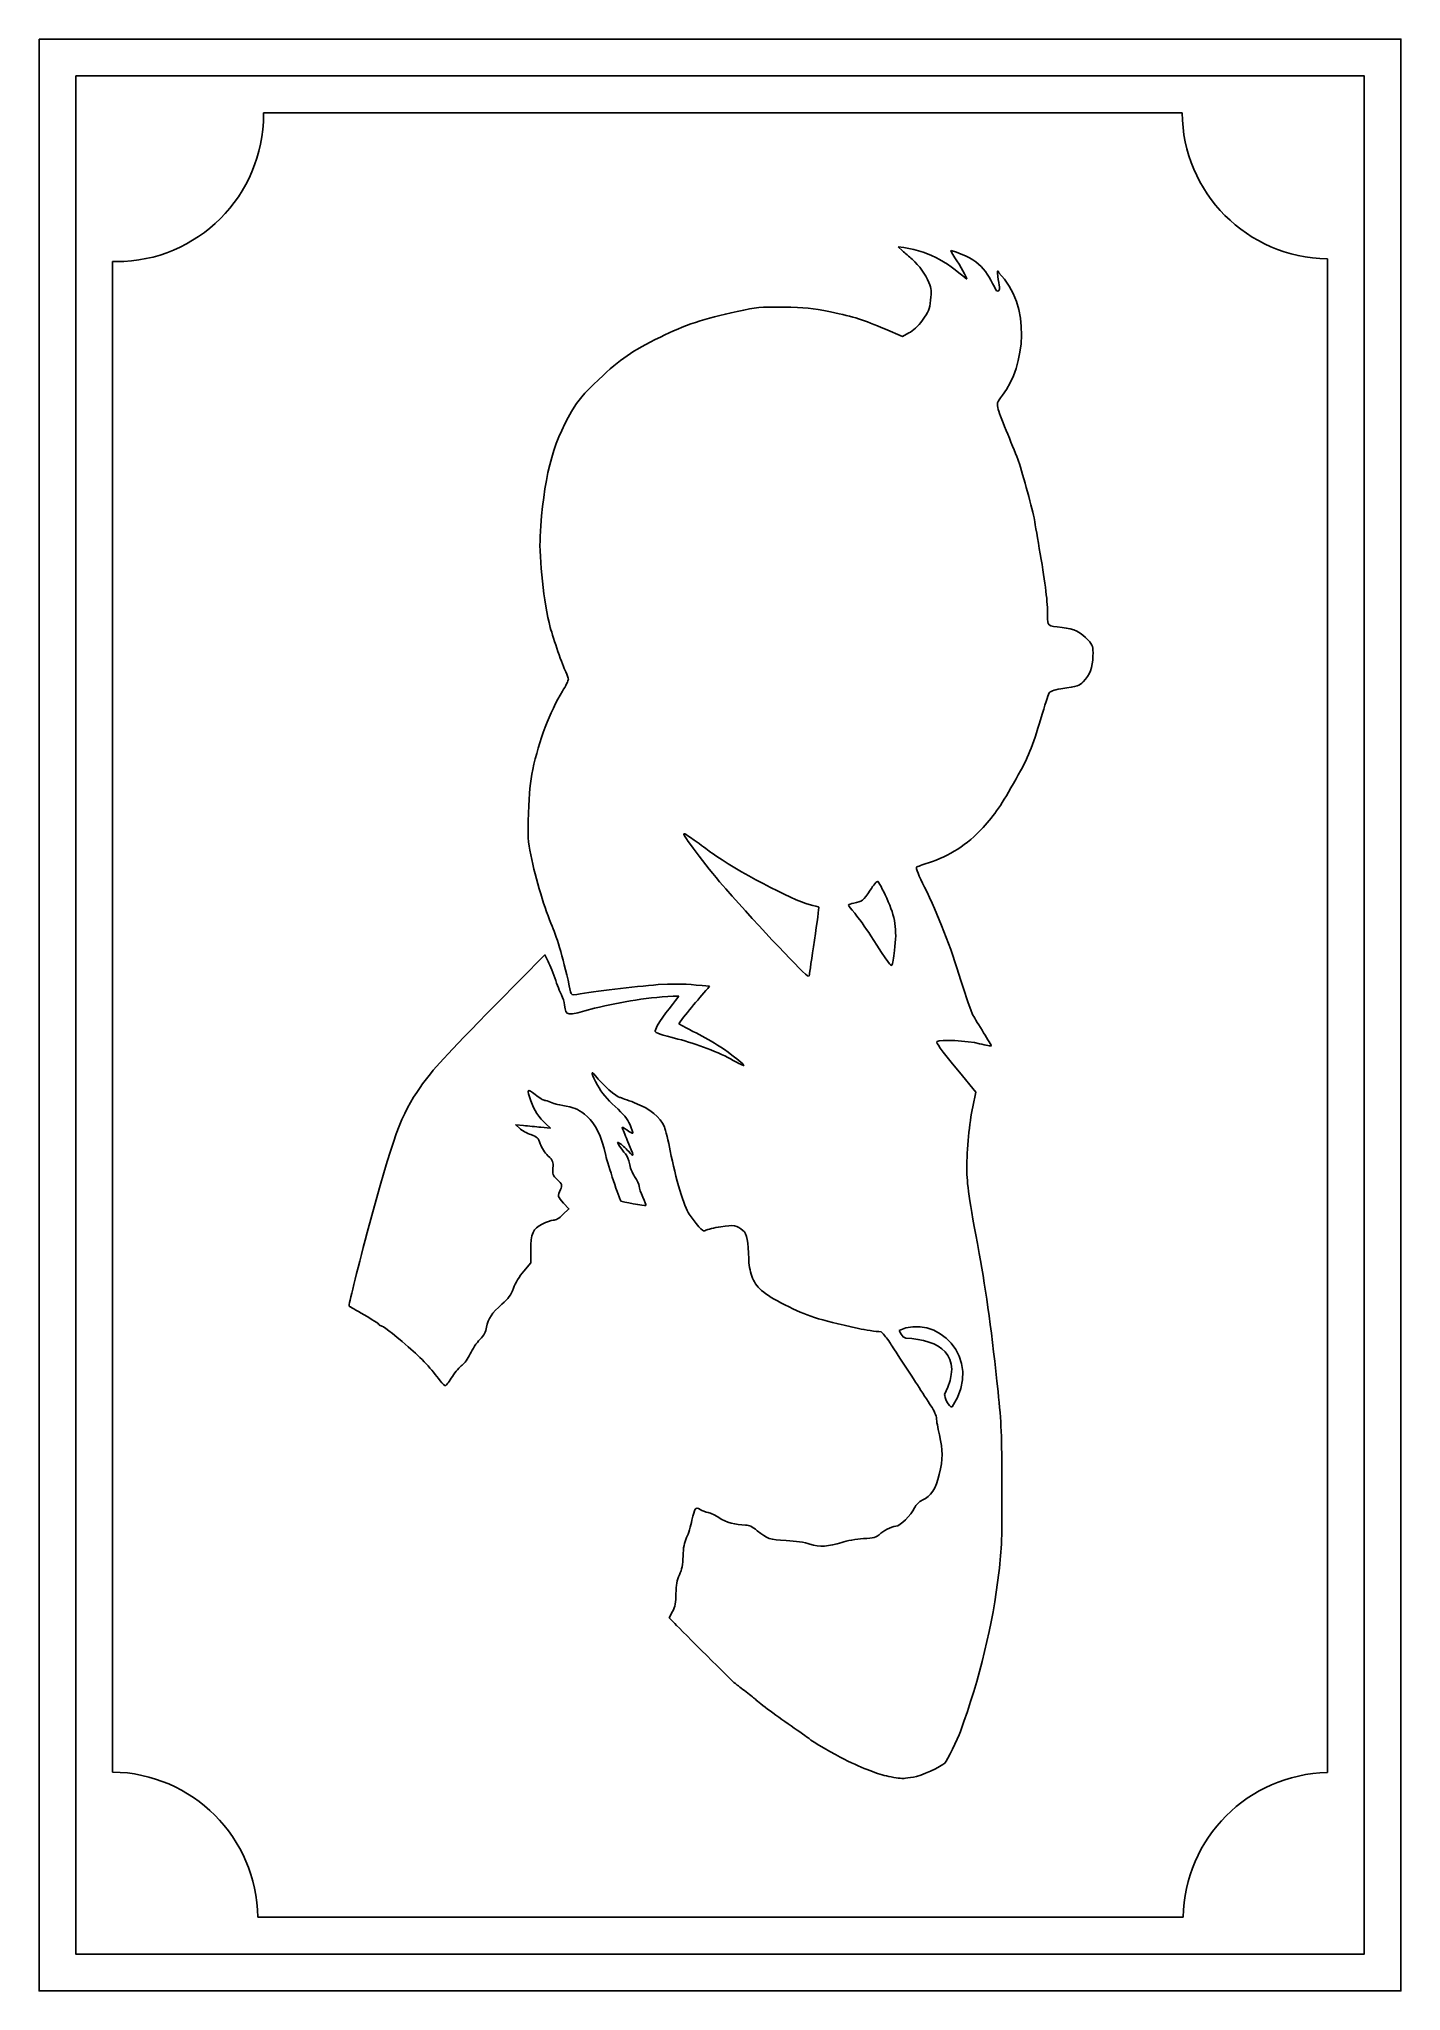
# Model space of a CAD drawing. Extents: x 5 to 190, y 10 to 275.
import ezdxf

# ---------------------------------------------------------------- set-up
doc = ezdxf.new("R2010")
doc.units = 0
doc.layers.add('Ebene_1', color=7, linetype='CONTINUOUS')

msp = doc.modelspace()

# ---------------------------------------------------------------- linework, layer by layer
at = {"layer": 'Ebene_1', "color": 1}
msp.add_lwpolyline([(5, 275), (190, 275), (190, 10), (5, 10)], close=True, dxfattribs=at)
at = {"layer": 'Ebene_1', "color": 7}
for points in [[(10, 270.000002), (184.99998, 270.000002), (184.99998, 15.000002), (10, 15.000002)], [(121.21168, 151.26383)], [(109.65689, 148.0088)], [(129.05285, 89.2922)]]:
    msp.add_lwpolyline(points, close=True, dxfattribs=at)
for points in [[(160.278586, 264.999887), (35.489306, 264.999887), (35.489306, 264.999887)], [(122.30676, 246.239659), (121.71185, 246.771361)], [(179.999863, 39.646719), (179.999863, 245.157688)], [(119.97758, 235.604728), (122.26786, 234.622024), (123.16633, 235.091395)], [(67.103164, 143.96734), (73.712669, 150.66106), (74.155245, 149.75183)], [(130.0117, 134.75212), (132.24211, 132.024), (131.82799, 130.04083)], [(70.828107, 127.48118), (69.749635, 127.58058), (70.291528, 127.09095)], [(73.848822, 127.70529), (74.455647, 127.15695), (73.181109, 127.2695)], [(76.25097, 116.97101), (76.967831, 116.17751), (76.160506, 115.40177)], [(71.806778, 110.56359), (71.804978, 108.84154), (70.834575, 107.70788)], [(91.352124, 59.87927), (90.600548, 60.65435), (91.047248, 61.51181)], [(120.41091, 39.13092), (120.41152, 39.13054)]]:
    msp.add_lwpolyline(points, dxfattribs=at)
for points in [[(35.497058, 264.778195), (35.496956, 253.732646), (26.542795, 244.778484), (15.497245, 244.778381)], [(35.489306, 264.999887), (35.492299, 264.926005), (35.494884, 264.852106), (35.497058, 264.778195)], [(179.999863, 245.157688), (169.124326, 245.308935), (160.36335, 254.123629), (160.278586, 264.999887)], [(121.71185, 246.771361), (125.81742, 246.327969), (128.07203, 244.878202), (131.02581, 242.382267)], [(15.497245, 244.778381), (15.33144, 244.784587), (15.165718, 244.792856), (15.000118, 244.803186)], [(15.000118, 244.803186), (15.000118, 244.803186), (15.000118, 39.717516), (15.000118, 39.717516)], [(123.58129, 245.107832), (123.20752, 245.437877), (122.63397, 245.947201), (122.30676, 246.239659)], [(125.87128, 241.94714), (125.40284, 243.092794), (124.58505, 244.221518), (123.58129, 245.107832)], [(129.40342, 245.294411), (128.97285, 245.929769), (128.74132, 246.374964), (128.88893, 246.283738)], [(128.88893, 246.283738), (132.98599, 245.063291), (133.61337, 243.546068), (135.0297, 240.867752)], [(131.02581, 242.382267), (131.02581, 242.617405), (130.13969, 244.207976), (129.40342, 245.294411)], [(126.11025, 239.527622), (126.26494, 240.759267), (126.23553, 241.056194), (125.87128, 241.94714)], [(135.0297, 240.867752), (135.33922, 240.652832), (135.54448, 240.892302), (135.44913, 241.357043)], [(135.25529, 242.766622), (135.16359, 243.615603), (135.17999, 243.68133), (135.37688, 243.256839)], [(135.44913, 241.357043), (135.40073, 241.593084), (135.31342, 242.227399), (135.25529, 242.766622)], [(135.37688, 243.256839), (139.81206, 238.87495), (138.97313, 230.612937), (135.86863, 226.632121)], [(99.821771, 238.019059), (102.50598, 238.600316), (102.91366, 238.637672), (106.12313, 238.596449)], [(106.12313, 238.596449), (109.08182, 238.558469), (109.95982, 238.468839), (112.49583, 237.946685)], [(124.9994, 236.842209), (125.81851, 237.965352), (125.95575, 238.297135), (126.11025, 239.527622)], [(89.398989, 234.542122), (92.679319, 236.158889), (95.357523, 237.052312), (99.821771, 238.019059)], [(112.49583, 237.946685), (115.89351, 237.247061), (116.84212, 236.950109), (119.97758, 235.604728)], [(123.16633, 235.091395), (123.77369, 235.408681), (124.36764, 235.975975), (124.9994, 236.842209)], [(81.026479, 228.768182), (84.080455, 231.654434), (85.434246, 232.588064), (89.398989, 234.542122)], [(77.34693, 224.454593), (78.28634, 226.050788), (78.848518, 226.709841), (81.026479, 228.768182)], [(135.86863, 226.632121), (135.08224, 225.590595), (135.07435, 225.563708), (135.30311, 224.708306)], [(73.073398, 207.471593), (73.509443, 215.273568), (74.679003, 219.92138), (77.34693, 224.454593)], [(135.30311, 224.708306), (135.43072, 224.23118), (136.0077, 222.716597), (136.58527, 221.342586)], [(136.58527, 221.342586), (137.16285, 219.968603), (137.81843, 218.314994), (138.0421, 217.66792)], [(138.0421, 217.66792), (138.63927, 215.940429), (139.99756, 210.962874), (140.21044, 209.721826)], [(140.21044, 209.721826), (140.31188, 209.131262), (140.66728, 207.059779), (141.0005, 205.118551)], [(74.44729, 195.12663), (73.583831, 198.415031), (72.907091, 204.495854), (73.073398, 207.471593)], [(141.0005, 205.118551), (141.71316, 200.966871), (142.00259, 198.554831), (142.00481, 196.74917)], [(142.00481, 196.74917), (142.00681, 195.25777), (141.93001, 195.32153), (143.96726, 195.11588)], [(76.536944, 189.09655), (76.128435, 189.90049), (74.853622, 193.57916), (74.44729, 195.12663)], [(143.96726, 195.11588), (145.54673, 194.95654), (146.60616, 194.44351), (147.49676, 193.40703)], [(148.16352, 191.21616), (148.14272, 189.68958), (147.74121, 188.65132), (146.81589, 187.72599)], [(147.49676, 193.40703), (148.14782, 192.64934), (148.18205, 192.53681), (148.16352, 191.21616)], [(76.906641, 188.07056), (76.906641, 188.23477), (76.740353, 188.69643), (76.536944, 189.09655)], [(72.072815, 175.82938), (72.89352, 179.71165), (74.400484, 183.69247), (76.091451, 186.44507)], [(76.091451, 186.44507), (76.539797, 187.17494), (76.906641, 187.90641), (76.906641, 188.07056)], [(142.18381, 186.16152), (142.06871, 185.94659), (141.58931, 184.47682), (141.11826, 182.89531)], [(143.81736, 186.77726), (142.74013, 186.60703), (142.34194, 186.457), (142.18381, 186.16152)], [(146.81589, 187.72599), (146.27141, 187.18152), (146.16662, 187.14836), (143.81736, 186.77726)], [(141.11826, 182.89531), (139.8463, 178.6246), (139.47005, 177.70332), (137.70869, 174.54649)], [(71.483476, 169.92156), (71.565876, 172.70964), (71.702332, 174.07679), (72.072815, 175.82938)], [(137.70869, 174.54649), (135.7372, 171.013), (134.83239, 169.68036), (133.22886, 167.9484)], [(71.798649, 164.23514), (71.424352, 166.05918), (71.388384, 166.70777), (71.483476, 169.92156)], [(94.652808, 165.76214), (92.716084, 167.16772), (92.59394, 167.24241), (92.59394, 167.0211)], [(92.59394, 167.0211), (92.59394, 166.68429), (96.22432, 161.96272), (98.280347, 159.62548)], [(133.22886, 167.9484), (131.03542, 165.5793), (128.7088, 164.07662), (125.80915, 163.15633)], [(96.422195, 164.47823), (96.31173, 164.55813), (95.51558, 165.13599), (94.652808, 165.76214)], [(109.63038, 157.50118), (107.40511, 158.05671), (99.578407, 162.19105), (96.422195, 164.47823)], [(74.699607, 154.5422), (73.758597, 156.66674), (72.464323, 160.99124), (71.798649, 164.23514)], [(124.18612, 162.58279), (124.0738, 162.51359), (124.53429, 161.36724), (125.27641, 159.86843)], [(125.80915, 163.15633), (125.02334, 162.90693), (124.29296, 162.64884), (124.18612, 162.58279)], [(98.280347, 159.62548), (102.77124, 154.5204), (109.15746, 147.7637), (109.49177, 147.7637)], [(117.88793, 159.42946), (116.97629, 158.03023), (116.79008, 157.88274), (115.6828, 157.68284)], [(118.93211, 160.65154), (118.82003, 160.68884), (118.35018, 160.13895), (117.88793, 159.42946)], [(120.14838, 158.34046), (119.59146, 159.57421), (119.04416, 160.6142), (118.93211, 160.65154)], [(125.27641, 159.86843), (127.12971, 156.12546), (128.82692, 151.77625), (130.22947, 147.17584)], [(110.93192, 157.1332), (110.90462, 157.1638), (110.31882, 157.32936), (109.63038, 157.50118)], [(110.32126, 152.66581), (110.68453, 155.09234), (110.95935, 157.10265), (110.93192, 157.1332)], [(115.6828, 157.68284), (115.27836, 157.60984), (114.94748, 157.49757), (114.94748, 157.43306)], [(114.94748, 157.43306), (114.94748, 157.36866), (115.33385, 156.86378), (115.80609, 156.31101)], [(121.21168, 151.26383), (121.56366, 154.20582), (121.3386, 155.7037), (120.14838, 158.34046)], [(77.213108, 145.64028), (76.244653, 150.01548), (75.435855, 152.88), (74.699607, 154.5422)], [(115.80609, 156.31101), (116.27833, 155.75827), (117.26191, 154.38107), (117.99184, 153.25058)], [(109.65697, 148.0088), (109.65897, 148.14359), (109.95795, 150.23928), (110.32126, 152.66581)], [(117.99184, 153.25058), (120.44946, 149.44432), (120.68764, 149.11156), (120.84023, 149.27125)], [(120.84023, 149.27125), (120.92383, 149.35875), (121.09104, 150.25545), (121.21168, 151.26383)], [(74.155245, 149.75183), (74.398655, 149.25175), (74.860225, 148.09256), (75.180977, 147.17588)], [(75.180977, 147.17588), (75.501719, 146.25916), (75.875907, 145.33267), (76.0125, 145.11699)], [(89.11109, 146.62743), (85.747934, 146.35412), (80.459189, 145.67385), (78.041869, 145.29669)], [(96.094462, 146.3924), (93.122579, 146.67892), (92.838656, 146.76553), (89.11109, 146.62743)], [(91.917378, 141.29861), (92.894088, 142.82608), (94.832459, 144.9089), (96.094462, 146.3924)], [(109.49177, 147.7637), (109.58047, 147.7637), (109.65482, 147.87395), (109.65689, 148.0088)], [(130.22947, 147.17584), (130.9035, 144.96498), (131.63659, 142.84728), (131.85854, 142.46981)], [(56.765731, 132.66565), (58.624587, 135.26826), (60.021726, 136.79573), (67.103164, 143.96734)], [(76.0125, 145.11699), (76.14914, 144.90138), (76.320494, 144.32775), (76.393382, 143.84243)], [(76.393382, 143.84243), (76.623815, 142.30855), (76.458042, 142.32595), (80.458869, 143.41594)], [(78.041869, 145.29669), (77.395812, 145.19594), (77.302951, 145.23439), (77.213108, 145.64028)], [(80.458869, 143.41594), (84.141502, 144.27537), (87.808492, 144.96424), (91.910137, 145.07327)], [(91.910137, 145.07327), (90.768518, 143.49038), (89.429823, 142.14682), (88.671667, 140.36406)], [(99.124189, 137.05801), (96.230398, 139.22543), (94.711459, 139.73677), (91.917378, 141.29861)], [(131.85854, 142.46981), (132.08041, 142.09234), (132.73395, 141.02394), (133.31064, 140.09557)], [(88.671667, 140.36406), (88.671667, 140.07877), (89.463436, 139.79006), (91.778484, 139.23109)], [(91.778484, 139.23109), (94.245454, 138.63546), (97.467937, 137.39768), (99.296769, 136.3433)], [(127.00097, 138.90259), (126.8245, 138.7261), (127.31107, 138.05541), (130.0117, 134.75212)], [(132.74147, 138.60708), (131.14155, 139.00384), (127.29996, 139.20157), (127.00097, 138.90259)], [(134.35916, 138.30677), (134.35916, 138.25147), (133.63119, 138.38637), (132.74147, 138.60708)], [(133.31064, 140.09557), (133.88731, 139.1672), (134.35916, 138.36223), (134.35916, 138.30677)], [(80.586428, 134.25209), (79.878073, 135.18152), (80.037127, 134.39522), (80.844534, 132.9761)], [(100.75186, 135.66063), (100.80626, 135.71533), (100.07393, 136.344), (99.124189, 137.05801)], [(99.296769, 136.3433), (100.04256, 135.91332), (100.69734, 135.60612), (100.75186, 135.66063)], [(49.583412, 112.95924), (53.102781, 126.06608), (54.19767, 129.07014), (56.765731, 132.66565)], [(72.414371, 131.68966), (71.301393, 132.56941), (71.233187, 132.47493), (71.797468, 130.83481)], [(83.900596, 131.29344), (83.506024, 131.29253), (81.42973, 133.14558), (80.586428, 134.25209)], [(80.844534, 132.9761), (81.44439, 131.92178), (82.133567, 131.09115), (83.245786, 130.08199)], [(71.797468, 130.83481), (72.216815, 129.61595), (72.917744, 128.54666), (73.848822, 127.70529)], [(73.676142, 130.90075), (73.531171, 130.90075), (72.963296, 131.25575), (72.414371, 131.68966)], [(74.491917, 130.67448), (74.188313, 130.79884), (73.821213, 130.90075), (73.676142, 130.90075)], [(75.23999, 130.40467), (75.132067, 130.42877), (74.795512, 130.55011), (74.491917, 130.67448)], [(76.612583, 130.11872), (75.96551, 130.25189), (75.34784, 130.38067), (75.23999, 130.40467)], [(79.496311, 128.68861), (78.306495, 129.68933), (78.028973, 129.82694), (76.612583, 130.11872)], [(83.245786, 130.08199), (84.400375, 129.03437), (84.927974, 128.3901), (85.276335, 127.60234)], [(85.869935, 130.59484), (84.876486, 130.9794), (83.990292, 131.29377), (83.900596, 131.29344)], [(89.941541, 127.32562), (89.423325, 128.6208), (87.983962, 129.77652), (85.869935, 130.59484)], [(131.82799, 130.04083), (131.36945, 127.84486), (131.03357, 124.29159), (131.02887, 121.5869)], [(73.181109, 127.2695), (72.480097, 127.3313), (71.421241, 127.42652), (70.828107, 127.48118)], [(81.988869, 123.42182), (81.362456, 126.10551), (80.565629, 127.78922), (79.496311, 128.68861)], [(84.822895, 126.91018), (84.411587, 127.22209), (84.139927, 127.33922), (84.208361, 127.17511)], [(85.276335, 127.60234), (85.535219, 127.01701), (85.704955, 126.49605), (85.65354, 126.44463)], [(90.746195, 124.03968), (90.486946, 125.38883), (90.124848, 126.8675), (89.941541, 127.32562)], [(70.291528, 127.09095), (70.589563, 126.82168), (71.273161, 126.44519), (71.810646, 126.25427)], [(71.810646, 126.25427), (72.697727, 125.93922), (72.815399, 125.82432), (73.0863, 125.00873)], [(73.0863, 125.00873), (73.254664, 124.50161), (73.711717, 123.79096), (74.135471, 123.37718)], [(83.906686, 125.04975), (83.49097, 125.27231), (83.490861, 125.27163), (83.851356, 124.70424)], [(83.851356, 124.70424), (84.050064, 124.39161), (84.410616, 123.91519), (84.652654, 123.6456)], [(85.049002, 123.99109), (84.649848, 124.45074), (84.135803, 124.92714), (83.906686, 125.04975)], [(84.208361, 127.17511), (84.275761, 127.01322), (84.592187, 126.26331), (84.911439, 125.50838)], [(85.65354, 126.44463), (85.60214, 126.39323), (85.22835, 126.60281), (84.822895, 126.91018)], [(84.911439, 125.50838), (85.868618, 123.245), (85.888628, 123.0242), (85.049002, 123.99109)], [(74.135471, 123.37718), (74.834562, 122.69454), (74.880343, 122.58069), (74.800844, 121.72336)], [(84.040132, 117.23964), (83.824286, 117.52955), (82.272464, 122.20683), (81.988869, 123.42182)], [(84.652654, 123.6456), (84.899045, 123.37115), (85.13856, 122.78875), (85.196833, 122.32238)], [(85.196833, 122.32238), (85.253993, 121.86421), (85.574011, 121.077), (85.90785, 120.57303)], [(93.307654, 115.46735), (92.654993, 116.34844), (91.447829, 120.38841), (90.746195, 124.03968)], [(74.800844, 121.72336), (74.722104, 120.87555), (74.770484, 120.74989), (75.409332, 120.13619)], [(75.409332, 120.13619), (76.093882, 119.4787), (76.099388, 119.46055), (75.818674, 118.78868)], [(85.90785, 120.57303), (86.24167, 120.06903), (86.515652, 119.47327), (86.516713, 119.24911)], [(131.02887, 121.5869), (131.02587, 119.67831), (131.33888, 117.5354), (132.70298, 110.13739)], [(75.818674, 118.78868), (75.435204, 117.87093), (75.434226, 117.87503), (76.25097, 116.97101)], [(87.413772, 116.63585), (87.338962, 116.56105), (84.115955, 117.13773), (84.040132, 117.23964)], [(86.516713, 119.24911), (86.517628, 119.02492), (86.740205, 118.36546), (87.011106, 117.78361)], [(87.011106, 117.78361), (87.281979, 117.20174), (87.463174, 116.68524), (87.413772, 116.63585)], [(73.356222, 114.12518), (72.082562, 113.47978), (71.809092, 112.85116), (71.806778, 110.56359)], [(74.848874, 114.626), (74.571517, 114.626), (73.899816, 114.40066), (73.356222, 114.12518)], [(76.160506, 115.40177), (75.647182, 114.90851), (75.169535, 114.626), (74.848874, 114.626)], [(95.576287, 113.27547), (95.164576, 113.05523), (94.918093, 113.29407), (93.307654, 115.46735)], [(100.62408, 113.24488), (99.778989, 113.97155), (99.383613, 114.03857), (97.623288, 113.75362)], [(47.127581, 102.97379), (47.025447, 103.06509), (48.100856, 107.438), (49.583412, 112.95924)], [(97.623288, 113.75362), (96.713673, 113.60632), (95.792526, 113.3912), (95.576287, 113.27547)], [(101.40053, 109.41858), (101.36883, 111.6912), (101.14439, 112.79752), (100.62408, 113.24488)], [(101.81117, 107.06421), (101.5944, 107.70601), (101.40963, 108.76548), (101.40053, 109.41858)], [(132.70298, 110.13739), (133.66542, 104.9177), (134.47463, 98.99294), (135.26349, 91.39001)], [(70.834575, 107.70788), (70.259173, 107.0357), (69.689753, 106.09588), (69.43567, 105.39899)], [(106.30337, 103.1541), (103.3944, 104.61164), (102.32508, 105.54241), (101.81117, 107.06421)], [(69.43567, 105.39899), (69.092376, 104.45747), (68.780486, 104.02736), (67.867332, 103.23631)], [(49.160801, 101.78517), (48.082328, 102.40336), (47.167391, 102.93825), (47.127581, 102.97379)], [(51.186996, 100.48651), (51.151056, 100.58261), (50.239264, 101.16697), (49.160801, 101.78517)], [(67.867332, 103.23631), (66.503866, 102.05513), (65.990853, 101.27713), (65.803723, 100.10684)], [(116.32094, 99.93192), (110.56759, 101.21582), (109.46228, 101.57136), (106.30337, 103.1541)], [(129.05285, 89.2922), (133.51321, 96.06769), (126.63049, 102.08284), (121.82067, 99.6516)], [(51.452895, 100.31189), (51.342658, 100.31189), (51.222919, 100.39039), (51.186996, 100.48651)], [(55.146655, 97.4422), (52.767315, 99.48693), (51.70545, 100.31189), (51.452895, 100.31189)], [(64.884597, 98.4492), (64.455895, 98.01776), (63.859368, 97.13533), (63.558992, 96.48826)], [(65.803723, 100.10684), (65.69997, 99.45752), (65.464187, 99.03245), (64.884597, 98.4492)], [(119.40898, 99.49446), (118.62806, 99.53036), (117.23845, 99.72717), (116.32094, 99.93192)], [(120.43221, 98.24846), (119.89376, 99.00485), (119.87696, 98.89237), (119.40898, 99.49446)], [(121.69303, 96.29174), (120.84065, 97.58589), (120.77529, 97.67147), (120.43221, 98.24846)], [(121.82067, 99.6516), (121.94137, 99.6245), (122.15155, 98.67256), (122.72551, 98.64136)], [(122.72551, 98.64136), (127.31195, 98.39209), (130.7228, 96.39971), (128, 91)], [(59.490149, 92.84356), (58.356676, 94.40828), (56.975605, 95.87049), (55.146655, 97.4422)], [(63.558992, 96.48826), (63.249279, 95.82106), (62.773351, 95.15313), (62.45954, 94.94526)], [(124.31411, 92.27201), (123.72488, 93.18871), (122.54542, 94.99758), (121.69303, 96.29174)], [(60.218303, 92.16133), (60.129413, 92.10643), (59.801755, 92.4134), (59.490149, 92.84356)], [(61.143062, 93.41997), (60.723323, 92.78266), (60.307195, 92.21626), (60.218303, 92.16133)], [(62.45954, 94.94526), (62.155223, 94.74377), (61.562811, 94.05728), (61.143062, 93.41997)], [(126.14674, 89.44719), (125.72799, 90.08415), (124.90331, 91.35531), (124.31411, 92.27201)], [(128, 91), (127.995, 90.68864), (128.49827, 89.16857), (129.05285, 89.2922)], [(135.26349, 91.39001), (135.71501, 87.03843), (135.77479, 85.59608), (135.79574, 78.54652)], [(126.90814, 87.73903), (126.90814, 88.04839), (126.57498, 88.7958), (126.14674, 89.44719)], [(127.30029, 85.50713), (127.08468, 86.43216), (126.90814, 87.43654), (126.90814, 87.73903)], [(127.28169, 80.12344), (127.79444, 82.28089), (127.79831, 83.37323), (127.30029, 85.50713)], [(124.97655, 76.62483), (126.16454, 77.18423), (126.81934, 78.17798), (127.28169, 80.12344)], [(135.79574, 78.54652), (135.81654, 71.46272), (135.77144, 70.19221), (135.37621, 66.78149)], [(93.695971, 73.89505), (94.044579, 75.57291), (94.185022, 75.76247), (94.789804, 75.37139)], [(94.789804, 75.37139), (95.037979, 75.2109), (95.532005, 75.02271), (95.887582, 74.95314)], [(95.887582, 74.95314), (96.243186, 74.88364), (96.92309, 74.55906), (97.398507, 74.23195)], [(97.398507, 74.23195), (98.256569, 73.64157), (99.675895, 73.25189), (100.96808, 73.25189)], [(121.38797, 73.08579), (122.01478, 73.14969), (123.44496, 74.55058), (123.9256, 75.57138)], [(123.9256, 75.57138), (124.14283, 76.0326), (124.51835, 76.40908), (124.97655, 76.62483)], [(92.961497, 71.54205), (93.203681, 72.05754), (93.5342, 73.11638), (93.695971, 73.89505)], [(100.96808, 73.25189), (101.46186, 73.25189), (101.8862, 73.04901), (102.55902, 72.49103)], [(102.55902, 72.49103), (103.92422, 71.35899), (104.22982, 71.2547), (106.49624, 71.14743)], [(116.97653, 71.40788), (118.38493, 71.50328), (118.78978, 71.60381), (119.12757, 71.94161)], [(119.12757, 71.94161), (119.66697, 72.48103), (120.72879, 73.01851), (121.38797, 73.08579)], [(91.991971, 66.487), (92.332907, 67.22025), (92.45709, 67.8629), (92.484535, 69.03609)], [(92.484535, 69.03609), (92.511605, 70.19566), (92.63599, 70.8492), (92.961497, 71.54205)], [(106.49624, 71.14743), (107.76224, 71.08743), (109.01837, 70.90294), (109.70963, 70.67525)], [(109.70963, 70.67525), (111.02354, 70.24251), (112.22962, 70.30641), (114.06511, 70.90592)], [(114.06511, 70.90592), (114.71217, 71.11737), (116.02231, 71.34317), (116.97653, 71.40788)], [(91.515028, 63.93794), (91.531218, 65.13594), (91.643793, 65.73826), (91.991971, 66.487)], [(135.37621, 66.78149), (134.56755, 59.80351), (132.7766, 52.40666), (130.15384, 45.21229)], [(91.047248, 61.51181), (91.395344, 62.17994), (91.498631, 62.71561), (91.515028, 63.93794)], [(99.520307, 51.78072), (99.232597, 52.02531), (92.374847, 58.82462), (91.352124, 59.87927)], [(100.82945, 50.77308), (100.23629, 51.21946), (99.647179, 51.67289), (99.520307, 51.78072)], [(102.30008, 49.59442), (102.08446, 49.79637), (101.42258, 50.32672), (100.82945, 50.77308)], [(107.59435, 45.69193), (105.35545, 47.22752), (102.87676, 49.05459), (102.30008, 49.59442)], [(109.65323, 44.22065), (109.59923, 44.29015), (108.67279, 44.95224), (107.59435, 45.69193)], [(130.15384, 45.21229), (129.78959, 44.2131), (128.35796, 41.32748), (128.03004, 40.93147)], [(114.35922, 41.45319), (113.2338, 41.99568), (109.82339, 44.00124), (109.65323, 44.22065)], [(120.41152, 39.13054), (118.85369, 39.45485), (117.14208, 40.11172), (114.35922, 41.45319)], [(128.03004, 40.93147), (127.65645, 40.48033), (124.69117, 39.15917), (123.76966, 39.0333)], [(15.000118, 39.717516), (25.831835, 39.573214), (34.579767, 30.831466), (34.731729, 19.999854)], [(122.49608, 38.8457), (122.28047, 38.8087), (121.34206, 38.937), (120.41091, 39.13092)], [(123.76966, 39.0333), (123.2849, 38.9671), (122.71178, 38.88276), (122.49608, 38.8457)], [(160.414497, 19.999854), (160.602027, 30.748061), (169.252296, 39.425492), (179.999863, 39.646719)], [(34.731729, 19.999854), (34.731729, 19.999854), (160.414497, 19.999854), (160.414497, 19.999854)]]:
    msp.add_open_spline(points, degree=3, dxfattribs=at)

doc.saveas('drawing.dxf')
